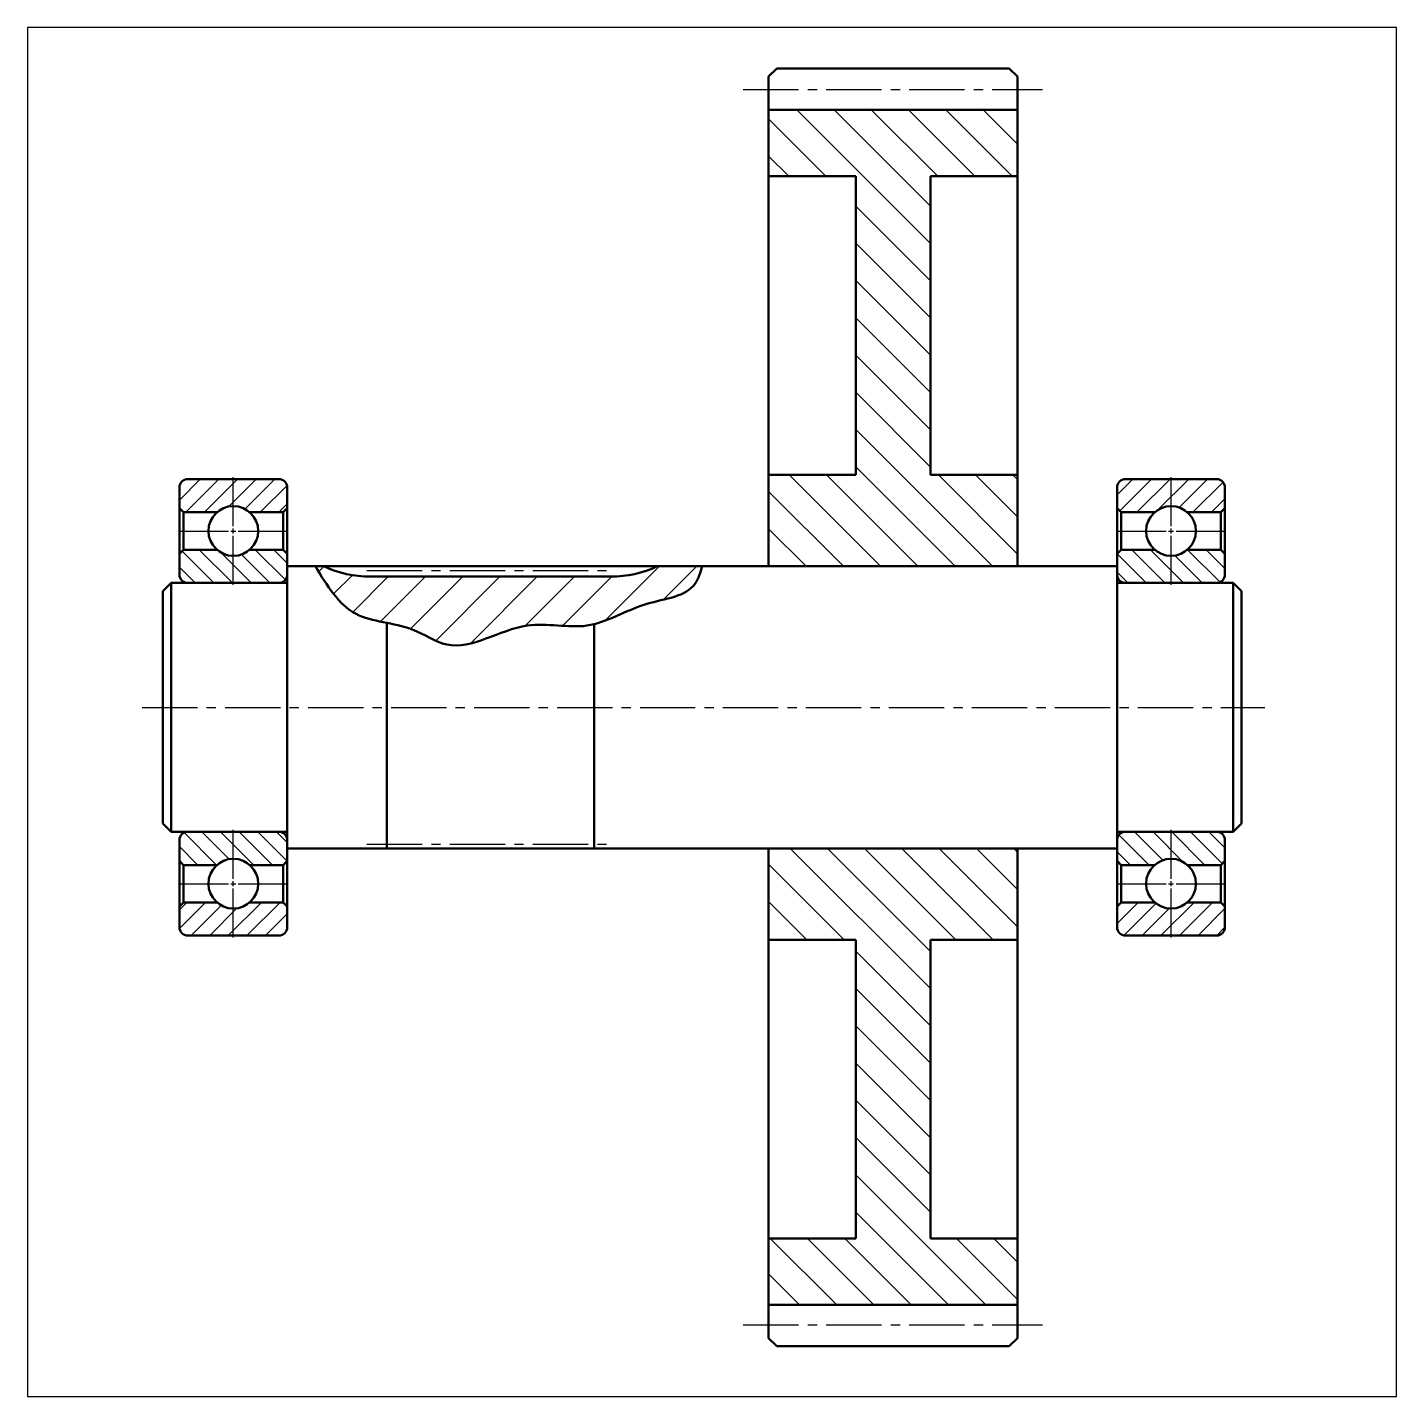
# Model space of a CAD drawing. Header units: millimetres. Extents: x 50 to 215, y 49 to 214.
import ezdxf

# ---------------------------------------------------------------- set-up
doc = ezdxf.new("R2010")
doc.units = ezdxf.units.MM
doc.linetypes.add('CENTER2', pattern=[28.575, 19.05, -3.175, 3.175, -3.175])
for name, color, linetype, lineweight in [('Осевые', 130, 'CENTER2', 25), ('Основные', 170, 'Continuous', 50), ('Тонкие', 90, 'Continuous', 25), ('Штриховка', 10, 'Continuous', 20)]:
    doc.layers.add(name, color=color, linetype=linetype, lineweight=lineweight)
pattern_1 = [(45, (-264.8898, -21.1437), (-1.122532, 1.122532), [])]
pattern_2 = [(135, (-264.8898, -21.1437), (-1.122532, -1.122532), [])]
pattern_3 = [(45, (-105.3698, -21.1437), (-1.122532, 1.122532), [])]
pattern_4 = [(135, (-105.3698, -21.1437), (-1.122532, -1.122532), [])]

# ---------------------------------------------------------------- blocks, each defined once
blk = doc.blocks.new('*U3')
at = {"layer": 'Осевые', "color": 0, "linetype": 'CENTER2', "transparency": 16777216}
for p, q in [((0, 0.6), (0, 6.5)), ((-6.5, 0), (-0.6, 0)), ((0.6, 0), (6.5, 0)), ((0, -6.5), (0, -0.6))]:
    blk.add_line(p, q, dxfattribs=at)
at = {"layer": 'Осевые', "color": 0, "linetype": 'Continuous', "transparency": 16777216}
for p, q in [((-0.3, 0), (0.3, 0)), ((0, -0.3), (0, 0.3))]:
    blk.add_line(p, q, dxfattribs=at)
blk = doc.blocks.new('*U4')
at = {"layer": 'Осевые', "color": 0, "linetype": 'CENTER2', "transparency": 16777216}
for p, q in [((0, 0.6), (0, 6.5)), ((-6.5, 0), (-0.6, 0)), ((0.6, 0), (6.5, 0)), ((0, -6.5), (0, -0.6))]:
    blk.add_line(p, q, dxfattribs=at)
at = {"layer": 'Осевые', "color": 0, "linetype": 'Continuous', "transparency": 16777216}
for p, q in [((-0.3, 0), (0.3, 0)), ((0, -0.3), (0, 0.3))]:
    blk.add_line(p, q, dxfattribs=at)
blk = doc.blocks.new('*U5')
at = {"layer": 'Осевые', "color": 0, "linetype": 'CENTER2', "transparency": 16777216}
for p, q in [((0, 0.6), (0, 6.5)), ((-6.5, 0), (-0.6, 0)), ((0.6, 0), (6.5, 0)), ((0, -6.5), (0, -0.6))]:
    blk.add_line(p, q, dxfattribs=at)
at = {"layer": 'Осевые', "color": 0, "linetype": 'Continuous', "transparency": 16777216}
for p, q in [((-0.3, 0), (0.3, 0)), ((0, -0.3), (0, 0.3))]:
    blk.add_line(p, q, dxfattribs=at)
blk = doc.blocks.new('*U6')
at = {"layer": 'Осевые', "color": 0, "linetype": 'CENTER2', "transparency": 16777216}
for p, q in [((0, 0.6), (0, 6.5)), ((-6.5, 0), (-0.6, 0)), ((0.6, 0), (6.5, 0)), ((0, -6.5), (0, -0.6))]:
    blk.add_line(p, q, dxfattribs=at)
at = {"layer": 'Осевые', "color": 0, "linetype": 'Continuous', "transparency": 16777216}
for p, q in [((-0.3, 0), (0.3, 0)), ((0, -0.3), (0, 0.3))]:
    blk.add_line(p, q, dxfattribs=at)

msp = doc.modelspace()

# ---------------------------------------------------------------- hatches: boundary and pattern name
at = {"layer": 'Штриховка'}
h = msp.add_hatch(dxfattribs=at)
h.set_pattern_fill('ANSI31', color=256, angle=90)
h.set_pattern_definition([(135, (-264.8898, -12.8794), (-2.245064, -2.245064), [])])
h.paths.add_polyline_path([(149.55, 195.91), (149.55, 159.91), (139.05, 159.91), (139.05, 148.91), (169.05, 148.91), (169.05, 159.91), (158.55, 159.91), (158.55, 195.91), (169.05, 195.91), (169.05, 203.91), (139.05, 203.91), (139.05, 195.91)])
h.paths.add_polyline_path([(149.55, 103.91), (149.55, 67.91), (139.05, 67.91), (139.05, 59.91), (169.05, 59.91), (169.05, 67.91), (158.55, 67.91), (158.55, 103.91), (169.05, 103.91), (169.05, 114.91), (139.05, 114.91), (139.05, 103.91)])
h = msp.add_hatch(dxfattribs=at)
h.set_pattern_fill('ANSI31', color=256, scale=0.5)
h.set_pattern_definition(pattern_1)
h.paths.add_polyline_path([(69.05, 159.41, 0.414214), (68.05, 158.41), (68.05, 155.91), (68.55, 155.41), (72.56, 155.41, -0.377964), (76.53, 155.41), (80.55, 155.41), (81.05, 155.91), (81.05, 158.41, 0.414214), (80.05, 159.41)])
h = msp.add_hatch(dxfattribs=at)
h.set_pattern_fill('ANSI31', color=256, scale=0.5)
h.set_pattern_definition(pattern_3)
h.paths.add_polyline_path([(182.05, 159.41, 0.414214), (181.05, 158.41), (181.05, 155.91), (181.55, 155.41), (185.56, 155.41, -0.377964), (189.53, 155.41), (193.55, 155.41), (194.05, 155.91), (194.05, 158.41, 0.414214), (193.05, 159.41)])
h = msp.add_hatch(dxfattribs=at)
h.set_pattern_fill('ANSI31', color=256, scale=0.5, angle=90)
h.set_pattern_definition(pattern_2)
h.paths.add_polyline_path([(80.05, 146.91, 0.414214), (81.05, 147.91), (81.05, 150.41), (80.55, 150.91), (76.53, 150.91, -0.377964), (72.56, 150.91), (68.55, 150.91), (68.05, 150.41), (68.05, 147.91, 0.414214), (69.05, 146.91)])
h = msp.add_hatch(dxfattribs=at)
h.set_pattern_fill('ANSI31', color=256, scale=0.5, angle=90)
h.set_pattern_definition(pattern_4)
h.paths.add_polyline_path([(193.05, 146.91, 0.414214), (194.05, 147.91), (194.05, 150.41), (193.55, 150.91), (189.53, 150.91, -0.377964), (185.56, 150.91), (181.55, 150.91), (181.05, 150.41), (181.05, 147.91, 0.414214), (182.05, 146.91)])
h = msp.add_hatch(dxfattribs=at)
h.set_pattern_fill('ANSI31', color=256)
h.set_pattern_definition([(45, (-264.8898, -12.8794), (-2.245064, 2.245064), [])])
edge = h.paths.add_edge_path()
edge.add_arc((91.05, 160.78), 13.12, 244.7882, 270, ccw=False)
edge.add_line((85.46, 148.91), (84.44, 148.91))
edge.add_spline(control_points=[(84.44, 148.91), (85.84, 146.59), (88.54, 142.11), (95.51, 142.19), (101.8, 137.71), (108.96, 143.04), (117.56, 140.73), (123.51, 144.79), (129.99, 145.29), (130.83, 148.17), (131.05, 148.91)], knot_values=[0, 0, 0, 0, 7.549869, 14.574277, 19.106212, 29.087929, 36.259505, 43.954989, 50.290846, 52.511291, 52.511291, 52.511291, 52.511291], degree=3, periodic=0)
edge.add_line((131.05, 148.91), (125.64, 148.91))
edge.add_arc((120.05, 160.78), 13.12, 270, 295.2118, ccw=False)
edge.add_line((120.05, 147.66), (91.05, 147.66))
h = msp.add_hatch(dxfattribs=at)
h.set_pattern_fill('ANSI31', color=256, scale=0.5, angle=90)
h.set_pattern_definition(pattern_2)
h.paths.add_polyline_path([(69.05, 116.91, 0.414214), (68.05, 115.91), (68.05, 113.41), (68.55, 112.91), (72.56, 112.91, -0.377964), (76.53, 112.91), (80.55, 112.91), (81.05, 113.41), (81.05, 115.91, 0.414214), (80.05, 116.91)])
h = msp.add_hatch(dxfattribs=at)
h.set_pattern_fill('ANSI31', color=256, scale=0.5, angle=90)
h.set_pattern_definition(pattern_4)
h.paths.add_polyline_path([(182.05, 116.91, 0.414214), (181.05, 115.91), (181.05, 113.41), (181.55, 112.91), (185.56, 112.91, -0.377964), (189.53, 112.91), (193.55, 112.91), (194.05, 113.41), (194.05, 115.91, 0.414214), (193.05, 116.91)])
h = msp.add_hatch(dxfattribs=at)
h.set_pattern_fill('ANSI31', color=256, scale=0.5)
h.set_pattern_definition(pattern_1)
h.paths.add_polyline_path([(80.05, 104.41, 0.414214), (81.05, 105.41), (81.05, 107.91), (80.55, 108.41), (76.53, 108.41, -0.377964), (72.56, 108.41), (68.55, 108.41), (68.05, 107.91), (68.05, 105.41, 0.414214), (69.05, 104.41)])
h = msp.add_hatch(dxfattribs=at)
h.set_pattern_fill('ANSI31', color=256, scale=0.5)
h.set_pattern_definition(pattern_3)
h.paths.add_polyline_path([(193.05, 104.41, 0.414214), (194.05, 105.41), (194.05, 107.91), (193.55, 108.41), (189.53, 108.41, -0.377964), (185.56, 108.41), (181.55, 108.41), (181.05, 107.91), (181.05, 105.41, 0.414214), (182.05, 104.41)])

# ---------------------------------------------------------------- linework, layer by layer
at = {"layer": 'Осевые', "ltscale": 0.35}
for p, q in [((136, 206.35), (172.06, 206.35)), ((90.64, 148.41), (120.38, 148.41)), ((63.55, 131.91), (198.87, 131.91)), ((90.64, 115.42), (120.38, 115.42)), ((136, 57.48), (172.06, 57.48))]:
    msp.add_line(p, q, dxfattribs=at)
at = {"layer": 'Основные'}
for p, q in [((139.05, 207.91), (140.05, 208.91)), ((139.05, 148.91), (139.05, 207.91)), ((140.05, 208.91), (168.05, 208.91)), ((168.05, 208.91), (169.05, 207.91)), ((169.05, 207.91), (169.05, 148.91)), ((139.05, 203.91), (169.05, 203.91)), ((149.55, 195.91), (139.05, 195.91)), ((149.55, 159.91), (149.55, 195.91)), ((158.55, 159.91), (158.55, 195.91)), ((158.55, 195.91), (169.05, 195.91)), ((68.05, 147.91), (68.05, 158.41)), ((69.05, 159.41), (80.05, 159.41)), ((81.05, 158.41), (81.05, 147.91)), ((149.55, 159.91), (139.05, 159.91)), ((158.55, 159.91), (169.05, 159.91)), ((181.05, 158.41), (181.05, 147.91)), ((193.05, 159.41), (182.05, 159.41)), ((194.05, 147.91), (194.05, 158.41)), ((68.05, 155.91), (68.55, 155.41)), ((68.55, 155.41), (72.56, 155.41)), ((68.55, 155.41), (68.55, 150.91)), ((76.53, 155.41), (80.55, 155.41)), ((80.55, 155.41), (81.05, 155.91)), ((80.55, 155.41), (80.55, 150.91)), ((181.55, 155.41), (181.05, 155.91)), ((185.56, 155.41), (181.55, 155.41)), ((181.55, 155.41), (181.55, 150.91)), ((193.55, 155.41), (189.53, 155.41)), ((194.05, 155.91), (193.55, 155.41)), ((193.55, 155.41), (193.55, 150.91)), ((68.55, 150.91), (68.05, 150.41)), ((68.55, 150.91), (72.56, 150.91)), ((76.53, 150.91), (80.55, 150.91)), ((81.05, 150.41), (80.55, 150.91)), ((181.05, 150.41), (181.55, 150.91)), ((185.56, 150.91), (181.55, 150.91)), ((193.55, 150.91), (189.53, 150.91)), ((193.55, 150.91), (194.05, 150.41)), ((81.05, 148.91), (181.05, 148.91)), ((81.05, 114.91), (81.05, 148.91)), ((181.05, 114.91), (181.05, 148.91)), ((66.05, 145.91), (67.05, 146.91)), ((67.05, 146.91), (81.05, 146.91)), ((67.05, 146.91), (67.05, 116.91)), ((80.05, 146.91), (69.05, 146.91)), ((91.05, 147.66), (120.05, 147.66)), ((195.05, 146.91), (181.05, 146.91)), ((182.05, 146.91), (193.05, 146.91)), ((196.05, 145.91), (195.05, 146.91)), ((195.05, 146.91), (195.05, 116.91)), ((66.05, 145.91), (66.05, 117.91)), ((196.05, 145.91), (196.05, 117.91)), ((93.05, 142.04), (93.05, 114.91)), ((118.05, 141.94), (118.05, 114.91)), ((66.05, 117.91), (67.05, 116.91)), ((196.05, 117.91), (195.05, 116.91)), ((67.05, 116.91), (81.05, 116.91)), ((68.05, 115.91), (68.05, 105.41)), ((80.05, 116.91), (69.05, 116.91)), ((81.05, 105.41), (81.05, 115.91)), ((195.05, 116.91), (181.05, 116.91)), ((181.05, 105.41), (181.05, 115.91)), ((182.05, 116.91), (193.05, 116.91)), ((194.05, 115.91), (194.05, 105.41)), ((81.05, 114.91), (181.05, 114.91)), ((139.05, 114.91), (139.05, 55.91)), ((169.05, 55.91), (169.05, 114.91)), ((68.55, 112.91), (68.05, 113.41)), ((68.55, 112.91), (72.56, 112.91)), ((68.55, 108.41), (68.55, 112.91)), ((76.53, 112.91), (80.55, 112.91)), ((81.05, 113.41), (80.55, 112.91)), ((80.55, 108.41), (80.55, 112.91)), ((181.05, 113.41), (181.55, 112.91)), ((185.56, 112.91), (181.55, 112.91)), ((181.55, 108.41), (181.55, 112.91)), ((193.55, 112.91), (189.53, 112.91)), ((193.55, 112.91), (194.05, 113.41)), ((193.55, 108.41), (193.55, 112.91)), ((68.05, 107.91), (68.55, 108.41)), ((68.55, 108.41), (72.56, 108.41)), ((76.53, 108.41), (80.55, 108.41)), ((80.55, 108.41), (81.05, 107.91)), ((181.55, 108.41), (181.05, 107.91)), ((185.56, 108.41), (181.55, 108.41)), ((193.55, 108.41), (189.53, 108.41)), ((194.05, 107.91), (193.55, 108.41)), ((69.05, 104.41), (80.05, 104.41)), ((193.05, 104.41), (182.05, 104.41)), ((149.55, 103.91), (139.05, 103.91)), ((149.55, 103.91), (149.55, 67.91)), ((158.55, 103.91), (169.05, 103.91)), ((158.55, 103.91), (158.55, 67.91)), ((149.55, 67.91), (139.05, 67.91)), ((158.55, 67.91), (169.05, 67.91)), ((139.05, 59.91), (169.05, 59.91)), ((139.05, 55.91), (140.05, 54.91)), ((140.05, 54.91), (168.05, 54.91)), ((168.05, 54.91), (169.05, 55.91))]:
    msp.add_line(p, q, dxfattribs=at)
for centre in [(74.55, 153.16), (187.55, 153.16), (74.55, 110.66), (187.55, 110.66)]:
    msp.add_circle(centre, 3, dxfattribs=at)
for centre, radius, start, end in [((69.05, 158.41), 1, 90, 180), ((80.05, 158.41), 1, 0, 90), ((182.05, 158.41), 1, 90, 180), ((193.05, 158.41), 1, 0, 90), ((91.05, 160.78), 13.12, 244.7882, 270), ((120.05, 160.78), 13.12, 270, 295.2118), ((69.05, 147.91), 1, 180, 270), ((80.05, 147.91), 1, 270, 0), ((182.05, 147.91), 1, 180, 270), ((193.05, 147.91), 1, 270, 0), ((69.05, 115.91), 1, 90, 180), ((80.05, 115.91), 1, 0, 90), ((182.05, 115.91), 1, 90, 180), ((193.05, 115.91), 1, 0, 90), ((69.05, 105.41), 1, 180, 270), ((80.05, 105.41), 1, 270, 0), ((182.05, 105.41), 1, 180, 270), ((193.05, 105.41), 1, 270, 0)]:
    msp.add_arc(centre, radius, start, end, dxfattribs=at)
msp.add_spline([(84.44, 148.91), (89.34, 143.17), (96.11, 141.29), (100.26, 139.48), (109.98, 141.76), (117.15, 141.76), (124.39, 144.37), (130.22, 146.85), (131.05, 148.91)], degree=3, dxfattribs=at)
at = {"layer": 'Тонкие'}
msp.add_lwpolyline([(49.73, 48.85), (214.73, 48.85), (214.73, 213.85), (49.73, 213.85)], close=True, dxfattribs=at)

# ---------------------------------------------------------------- block references
at = {"layer": 'Осевые', "linetype": 'CENTER2'}
for name, p in [('*U5', (74.55, 153.16)), ('*U3', (187.55, 153.16)), ('*U6', (74.55, 110.66)), ('*U4', (187.55, 110.66))]:
    msp.add_blockref(name, p, dxfattribs=at)

doc.saveas('drawing.dxf')
